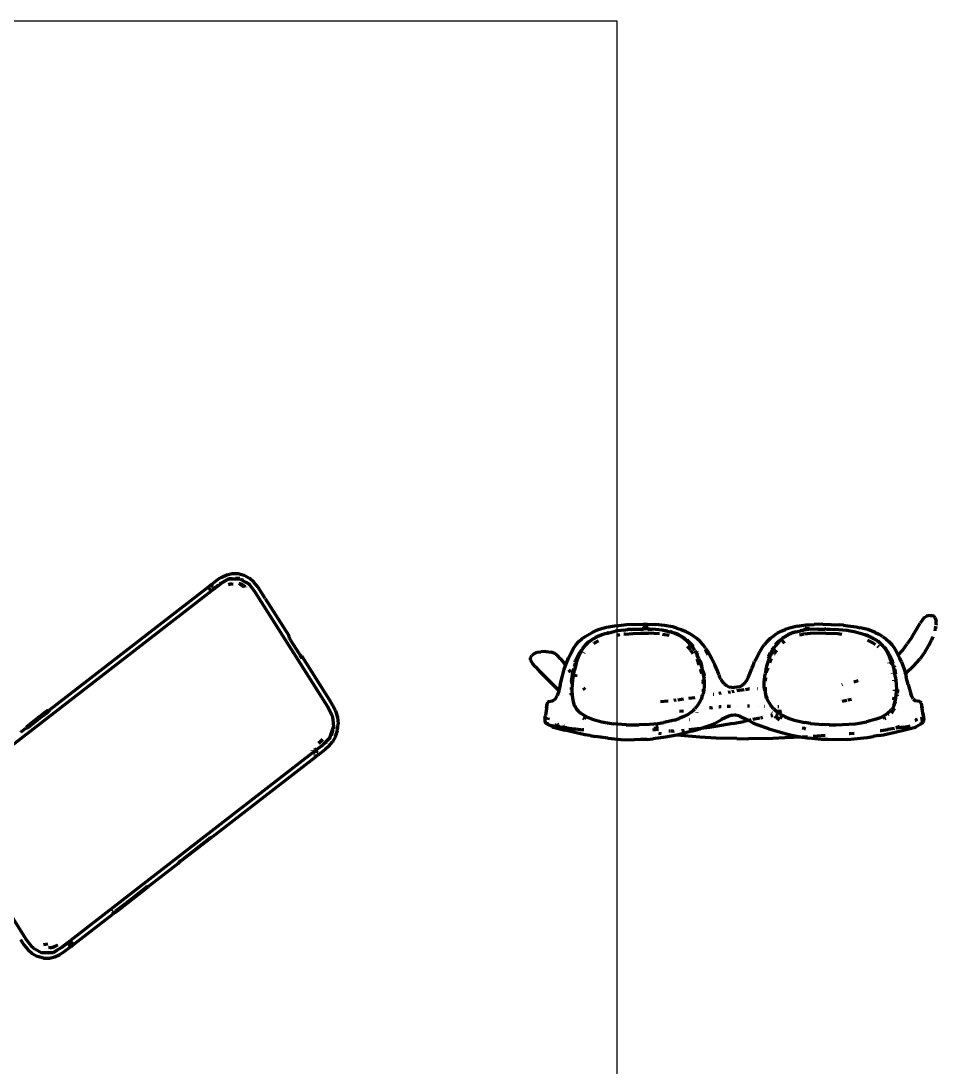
# Model space of a CAD drawing. Header units: millimetres. Extents: x 4307 to 31003, y 2809 to 20009.
# Drawn here: x 12017.6 to 12332.2, y 9406.3 to 9766 of the extents above; entities that cross this region are included whole.
import ezdxf

# ---------------------------------------------------------------- set-up
doc = ezdxf.new("R2010")
doc.units = ezdxf.units.MM
doc.layers.add('ProfileEdges', color=7, linetype='Continuous')

msp = doc.modelspace()

# ---------------------------------------------------------------- linework, layer by layer
for p, q in [((12083.84, 9570.76), (12083.45, 9571.37)), ((12227.59, 9556.39), (12228.75, 9556.51)), ((12023.21, 9526.06), (12026.91, 9528.93)), ((12027.1, 9528.56), (12026.87, 9528.25)), ((12019.48, 9523.18), (12020.45, 9523.93)), ((12019.69, 9522.83), (12019.64, 9522.83)), ((12019.77, 9522.89), (12019.69, 9522.83)), ((12019.97, 9522.97), (12020.1, 9523.02)), ((12118.56, 9513.7), (12118.18, 9514.31)), ((12119.04, 9512.95), (12119, 9513)), ((12119.5, 9514.43), (12119.78, 9513.97)), ((12061.16, 9468.17), (12061.33, 9468.3)), ((12055.73, 9463.96), (12060.37, 9467.55)), ((12052.03, 9461.09), (12049.52, 9459.15)), ((12049.4, 9459.34), (12049.36, 9459.28)), ((12049.41, 9459.37), (12049.58, 9459.58)), ((12025.43, 9448.6), (12025.86, 9448.66))]:
    msp.add_line(p, q)
msp.add_lwpolyline([(9699.18, 9766.01), (12222.44, 9766.01), (12222.44, 8521.35), (9699.18, 8521.35)], close=True)
at = {"layer": 'ProfileEdges', "lineweight": 211}
for p, q in [((12085.28, 9573.88), (12082.97, 9572.13)), ((12083.92, 9570.63), (12086.44, 9572.57)), ((12086.7, 9574.77), (12085.28, 9573.88)), ((12086.12, 9572.5), (12086.34, 9572.67)), ((12086.34, 9572.67), (12089.09, 9574.27)), ((12089.18, 9574.15), (12086.44, 9572.57)), ((12086.7, 9574.77), (12088.36, 9575.57)), ((12088.36, 9575.57), (12090.25, 9576.03)), ((12089.09, 9574.27), (12090.23, 9574.32)), ((12089.18, 9574.15), (12092.84, 9574.22)), ((12089.57, 9572.48), (12090.1, 9572.58)), ((12090.25, 9576.03), (12092.32, 9576)), ((12091.38, 9574.36), (12092.77, 9574.42)), ((12092.32, 9576), (12094.35, 9575.46)), ((12093.66, 9572.17), (12092.52, 9572.56)), ((12092.52, 9572.56), (12094.28, 9571.47)), ((12092.77, 9574.42), (12092.82, 9574.39)), ((12092.84, 9574.22), (12094.84, 9573.06)), ((12093.47, 9573.99), (12093.98, 9573.67)), ((12094.35, 9575.46), (12096.17, 9574.41)), ((12096, 9572.41), (12094.84, 9573.06)), ((12095.02, 9573.02), (12096, 9572.41)), ((12097.74, 9573.01), (12096.17, 9574.41)), ((12099.03, 9571.41), (12097.74, 9573.01)), ((12082.99, 9569.9), (11999.54, 9505.28)), ((12027.34, 9529.04), (12082.04, 9571.4)), ((12082.07, 9571.35), (12082.04, 9571.4)), ((12082.97, 9572.13), (12082.07, 9571.35)), ((12082.9, 9570.04), (12082.07, 9571.35)), ((12082.9, 9570.04), (12083.48, 9570.47)), ((12082.9, 9570.04), (12082.99, 9569.9)), ((12082.97, 9572.13), (12083.45, 9571.37)), ((12083.92, 9570.63), (12082.99, 9569.9)), ((12083.48, 9570.47), (12083.84, 9570.76)), ((12083.92, 9570.63), (12083.84, 9570.76)), ((12083.9, 9570.79), (12085.55, 9572.06)), ((12088.96, 9572.2), (12089.33, 9572.37)), ((12088.97, 9572.35), (12089.33, 9572.37)), ((12089.33, 9572.37), (12089.57, 9572.48)), ((12089.33, 9572.37), (12090.57, 9572.44)), ((12094.83, 9571.38), (12093.66, 9572.17)), ((12094.83, 9571.38), (12094.87, 9571.34)), ((12096, 9572.41), (12096.05, 9572.36)), ((12096.05, 9572.36), (12098.07, 9569.7)), ((12098.07, 9569.7), (12123.06, 9530.22)), ((12101.63, 9567.45), (12099.03, 9571.41)), ((12101.63, 9567.45), (12109.71, 9554.64)), ((12225.86, 9558.32), (12223.06, 9558.06)), ((12228.66, 9558.47), (12225.86, 9558.32)), ((12228.66, 9558.47), (12231.54, 9558.53)), ((12231.54, 9558.53), (12233.01, 9558.53)), ((12233.01, 9558.53), (12235.93, 9558.43)), ((12238.83, 9558.15), (12235.93, 9558.43)), ((12240.22, 9557.93), (12238.83, 9558.15)), ((12284.62, 9557.93), (12286, 9558.15)), ((12286, 9558.15), (12287.44, 9558.32)), ((12287.44, 9558.32), (12290.34, 9558.5)), ((12293.29, 9558.53), (12290.34, 9558.5)), ((12293.29, 9558.53), (12296.21, 9558.47)), ((12296.21, 9558.47), (12299.06, 9558.32)), ((12300.47, 9558.18), (12299.06, 9558.32)), ((12300.47, 9558.18), (12301.92, 9558.06)), ((12324.94, 9555.81), (12326.8, 9558.93)), ((12327.54, 9560.06), (12326.8, 9558.93)), ((12328.19, 9560.85), (12327.54, 9560.06)), ((12328.19, 9560.85), (12328.94, 9561.35)), ((12330.07, 9561.56), (12328.94, 9561.35)), ((12330.07, 9561.56), (12330.98, 9561.58)), ((12330.98, 9561.58), (12331.54, 9561.35)), ((12331.54, 9561.35), (12331.85, 9560.9)), ((12331.85, 9560.9), (12332.07, 9560.28)), ((12332.07, 9560.28), (12332.24, 9559.44)), ((12332.25, 9558.73), (12332.18, 9558.25)), ((12332.25, 9558.73), (12332.24, 9559.44)), ((12109.52, 9554.49), (12109.61, 9554.56)), ((12109.7, 9554.6), (12109.71, 9554.64)), ((12109.78, 9554.3), (12109.7, 9554.6)), ((12211.57, 9554.37), (12213.96, 9555.72)), ((12215.2, 9556.25), (12213.96, 9555.72)), ((12216.41, 9556.7), (12215.2, 9556.25)), ((12217.35, 9554.88), (12215.74, 9554.2)), ((12216.28, 9554.51), (12217.36, 9554.95)), ((12217.68, 9557.07), (12216.41, 9556.7)), ((12218.41, 9555.26), (12217.35, 9554.88)), ((12218.96, 9557.38), (12217.68, 9557.07)), ((12218.96, 9555.4), (12218.41, 9555.26)), ((12221.67, 9557.87), (12218.96, 9557.38)), ((12218.96, 9555.4), (12221.94, 9556.13)), ((12219.63, 9555.64), (12218.96, 9555.4)), ((12219.69, 9555.66), (12219.63, 9555.64)), ((12223.06, 9558.06), (12221.67, 9557.87)), ((12224.73, 9556.55), (12221.94, 9556.13)), ((12223.51, 9554.89), (12222.47, 9554.72)), ((12224.73, 9556.55), (12226.1, 9556.69)), ((12225.3, 9555.18), (12224.85, 9555.11)), ((12225.3, 9555.18), (12227.97, 9555.42)), ((12227.48, 9556.77), (12226.1, 9556.69)), ((12227.48, 9556.77), (12231.65, 9556.91)), ((12227.71, 9556.82), (12230.47, 9556.92)), ((12227.97, 9555.42), (12230.67, 9555.52)), ((12230.47, 9556.92), (12231.65, 9556.91)), ((12230.67, 9555.52), (12233.4, 9555.52)), ((12231.65, 9556.91), (12231.79, 9556.95)), ((12231.72, 9557.71), (12231.71, 9557.77)), ((12231.71, 9557.77), (12231.99, 9557.77)), ((12231.81, 9557.27), (12231.73, 9557.66)), ((12233.12, 9556.86), (12231.79, 9556.95)), ((12233.27, 9557.27), (12231.81, 9557.27)), ((12233.12, 9556.86), (12234.63, 9556.81)), ((12233.25, 9557.38), (12233.27, 9557.27)), ((12237.17, 9555.3), (12233.4, 9555.52)), ((12238.03, 9556.48), (12234.63, 9556.81)), ((12239.86, 9556.14), (12238.03, 9556.48)), ((12238.19, 9555.16), (12239.82, 9554.9)), ((12238.4, 9556.54), (12240.88, 9555.98)), ((12239.82, 9554.9), (12240.44, 9554.74)), ((12239.86, 9556.14), (12241.73, 9555.68)), ((12241.7, 9557.62), (12240.22, 9557.93)), ((12241.15, 9555.95), (12240.88, 9556.02)), ((12240.88, 9555.98), (12241.73, 9555.68)), ((12241.15, 9555.95), (12242.46, 9555.5)), ((12243.1, 9557.24), (12241.7, 9557.62)), ((12241.73, 9555.68), (12242.17, 9555.54)), ((12242.17, 9555.54), (12243.45, 9554.97)), ((12243.78, 9554.93), (12242.46, 9555.5)), ((12243.1, 9557.24), (12244.6, 9556.75)), ((12243.54, 9554.94), (12243.45, 9554.97)), ((12243.82, 9554.77), (12243.54, 9554.94)), ((12243.78, 9554.93), (12245.05, 9554.24)), ((12245.2, 9553.89), (12243.82, 9554.77)), ((12244.69, 9554.29), (12243.82, 9554.77)), ((12244.6, 9556.75), (12245.97, 9556.16)), ((12246.06, 9556.11), (12245.97, 9556.16)), ((12246.06, 9556.11), (12247.45, 9555.4)), ((12248.78, 9554.55), (12247.45, 9555.4)), ((12249.98, 9553.63), (12248.78, 9554.55)), ((12275.24, 9553.63), (12276.42, 9554.59)), ((12276.42, 9554.59), (12277.67, 9555.45)), ((12279, 9556.16), (12277.67, 9555.45)), ((12279, 9556.16), (12280.37, 9556.75)), ((12281.07, 9554.79), (12279.77, 9553.96)), ((12281.07, 9554.79), (12280.09, 9554.24)), ((12281.82, 9557.24), (12280.37, 9556.75)), ((12280.46, 9554.29), (12281.65, 9554.97)), ((12281.4, 9555.01), (12281.07, 9554.79)), ((12282.36, 9555.4), (12281.4, 9555.01)), ((12281.43, 9554.98), (12282.36, 9555.4)), ((12282.89, 9555.54), (12281.65, 9554.97)), ((12283.28, 9557.59), (12281.82, 9557.24)), ((12282.36, 9555.4), (12282.57, 9555.5)), ((12283.09, 9555.66), (12282.57, 9555.5)), ((12282.89, 9555.54), (12283.09, 9555.66)), ((12283.09, 9555.66), (12283.17, 9555.68)), ((12283.15, 9555.73), (12284.13, 9555.98)), ((12283.15, 9555.73), (12283.17, 9555.68)), ((12284.13, 9555.98), (12283.17, 9555.68)), ((12284.62, 9557.93), (12283.28, 9557.59)), ((12283.91, 9554.55), (12283.88, 9554.54)), ((12284.13, 9555.98), (12285.63, 9556.32)), ((12285.27, 9554.91), (12286.42, 9555.13)), ((12285.63, 9556.32), (12286.57, 9556.54)), ((12286.78, 9556.52), (12285.63, 9556.32)), ((12286.74, 9555.17), (12286.42, 9555.13)), ((12288.54, 9556.71), (12286.78, 9556.52)), ((12288.92, 9555.4), (12286.88, 9555.18)), ((12287.23, 9557.06), (12287.26, 9557.31)), ((12288.66, 9557.17), (12287.23, 9557.06)), ((12291.65, 9556.91), (12288.54, 9556.71)), ((12288.7, 9557.48), (12288.66, 9557.17)), ((12294.35, 9555.52), (12288.92, 9555.4)), ((12291.7, 9556.9), (12291.65, 9556.91)), ((12291.7, 9556.9), (12294, 9556.91)), ((12294.48, 9556.92), (12294, 9556.91)), ((12294.35, 9555.52), (12298.43, 9555.32)), ((12294.48, 9556.92), (12294.58, 9556.91)), ((12294.58, 9556.91), (12294.66, 9556.91)), ((12294.66, 9556.91), (12297.39, 9556.8)), ((12294.66, 9556.91), (12295.96, 9556.91)), ((12300.18, 9556.55), (12297.39, 9556.8)), ((12298.43, 9555.32), (12299.8, 9555.16)), ((12301.59, 9556.37), (12300.18, 9556.55)), ((12304.53, 9555.83), (12301.59, 9556.37)), ((12301.92, 9558.06), (12304.75, 9557.65)), ((12307.77, 9554.91), (12304.53, 9555.83)), ((12304.75, 9557.65), (12306.11, 9557.35)), ((12308.78, 9556.7), (12306.11, 9557.35)), ((12309.46, 9554.26), (12307.77, 9554.91)), ((12309.03, 9554.51), (12307.91, 9554.95)), ((12311.33, 9555.72), (12308.78, 9556.7)), ((12311.33, 9555.72), (12312.56, 9555.1)), ((12313.83, 9554.37), (12312.56, 9555.1)), ((12323.75, 9553.89), (12324.94, 9555.81)), ((12331.82, 9556.47), (12331.79, 9556.24)), ((12331.82, 9556.47), (12331.9, 9556.72)), ((12332.12, 9557.92), (12331.88, 9556.85)), ((12331.88, 9556.85), (12331.9, 9556.72)), ((12332.05, 9557.38), (12332.12, 9557.92)), ((12109.29, 9553.74), (12109.28, 9553.71)), ((12109.64, 9554.3), (12109.67, 9554.47)), ((12109.89, 9553.86), (12109.78, 9554.3)), ((12109.89, 9553.86), (12109.93, 9553.8)), ((12109.93, 9553.8), (12110.27, 9553.09)), ((12110.27, 9553.09), (12110.3, 9553.07)), ((12110.3, 9553.07), (12113.13, 9548.6)), ((12207.74, 9550.46), (12208.54, 9551.58)), ((12208.54, 9551.58), (12209.43, 9552.61)), ((12209.43, 9552.61), (12210.45, 9553.54)), ((12210.45, 9553.54), (12211.57, 9554.37)), ((12211.38, 9551.14), (12210.59, 9550.1)), ((12211.65, 9551.24), (12210.96, 9550.37)), ((12211.62, 9551.37), (12212.2, 9551.95)), ((12212.2, 9551.95), (12211.62, 9551.41)), ((12212.43, 9552.05), (12211.65, 9551.24)), ((12212.2, 9551.95), (12213.09, 9552.7)), ((12212.72, 9552.45), (12212.2, 9551.95)), ((12214.18, 9553.39), (12212.43, 9552.05)), ((12212.72, 9552.45), (12213.09, 9552.7)), ((12213.09, 9552.7), (12214.15, 9553.42)), ((12213.09, 9552.7), (12214.18, 9553.39)), ((12214.18, 9553.39), (12214.15, 9553.42)), ((12214.51, 9553.59), (12214.18, 9553.39)), ((12215.74, 9554.2), (12214.51, 9553.59)), ((12214.51, 9553.59), (12215.09, 9553.96)), ((12214.53, 9551.94), (12214.65, 9552.03)), ((12216.13, 9552.8), (12214.65, 9552.03)), ((12216.15, 9554.47), (12215.09, 9553.96)), ((12216.15, 9554.47), (12215.74, 9554.2)), ((12216.28, 9554.51), (12216.15, 9554.47)), ((12244.69, 9554.29), (12245.86, 9553.49)), ((12245.85, 9553.69), (12245.05, 9554.24)), ((12246.74, 9552.59), (12245.2, 9553.89)), ((12246.93, 9552.56), (12245.86, 9553.49)), ((12247.41, 9552.44), (12246.72, 9553.02)), ((12248.17, 9551.1), (12246.74, 9552.59)), ((12247.31, 9550.34), (12246.84, 9550.95)), ((12247.89, 9551.53), (12246.93, 9552.56)), ((12248.39, 9551.39), (12247.41, 9552.44)), ((12247.89, 9551.53), (12248.17, 9551.1)), ((12249.11, 9549.82), (12248.17, 9551.1)), ((12248.17, 9551.1), (12248.74, 9550.41)), ((12248.39, 9551.39), (12248.71, 9550.98)), ((12251.12, 9552.58), (12249.98, 9553.63)), ((12252.19, 9551.43), (12251.12, 9552.58)), ((12253.01, 9550.36), (12252.19, 9551.43)), ((12272.38, 9550.36), (12273.15, 9551.43)), ((12274.11, 9552.53), (12273.15, 9551.43)), ((12275.24, 9553.63), (12274.11, 9552.53)), ((12276.63, 9550.41), (12277.44, 9551.53)), ((12277.85, 9552.44), (12276.98, 9551.46)), ((12278.3, 9552.65), (12277.13, 9551.29)), ((12277.44, 9551.53), (12278.34, 9552.56)), ((12277.85, 9552.44), (12278.41, 9552.94)), ((12279.77, 9553.96), (12278.3, 9552.65)), ((12279.35, 9553.49), (12278.34, 9552.56)), ((12280.46, 9554.29), (12279.35, 9553.49)), ((12279.77, 9553.96), (12279.36, 9553.72)), ((12279.44, 9552.15), (12280.22, 9552.75)), ((12280.07, 9552.69), (12279.44, 9552.15)), ((12280.09, 9554.24), (12279.77, 9553.96)), ((12308.69, 9553.07), (12310.75, 9552.03)), ((12309.46, 9554.26), (12309.03, 9554.51)), ((12309.46, 9554.26), (12310.6, 9553.7)), ((12310.1, 9554.01), (12309.46, 9554.26)), ((12310.23, 9553.97), (12310.1, 9554.01)), ((12310.23, 9553.97), (12310.6, 9553.7)), ((12310.6, 9553.7), (12311.94, 9552.95)), ((12310.75, 9552.03), (12311.35, 9551.59)), ((12311.94, 9552.95), (12312.12, 9552.78)), ((12313.03, 9552.05), (12312.12, 9552.78)), ((12312.12, 9552.78), (12312.32, 9552.7)), ((12312.18, 9551), (12312.22, 9551.01)), ((12312.54, 9550.66), (12312.18, 9551)), ((12312.58, 9550.71), (12312.22, 9551.01)), ((12312.48, 9552.56), (12312.32, 9552.7)), ((12312.58, 9552.5), (12312.48, 9552.56)), ((12313.03, 9552.05), (12312.58, 9552.5)), ((12313.03, 9552.05), (12313.85, 9551.24)), ((12313.03, 9552.05), (12313.86, 9551.34)), ((12313.83, 9554.37), (12314.99, 9553.54)), ((12313.85, 9551.24), (12315.19, 9549.43)), ((12314.1, 9551.05), (12314.26, 9550.93)), ((12314.26, 9550.93), (12314.66, 9550.39)), ((12314.99, 9553.54), (12316.06, 9552.61)), ((12316.06, 9552.61), (12316.99, 9551.58)), ((12316.99, 9551.58), (12317.82, 9550.46)), ((12320.67, 9549.54), (12322.33, 9551.76)), ((12323.75, 9553.89), (12322.33, 9551.76)), ((12328.37, 9548.94), (12329.69, 9551.14)), ((12330.66, 9553.07), (12329.69, 9551.14)), ((12331.15, 9554.27), (12330.66, 9553.07)), ((12113.13, 9548.6), (12113.36, 9548.3)), ((12113.83, 9547.52), (12113.35, 9547.34)), ((12113.36, 9548.3), (12113.62, 9547.96)), ((12114, 9547.63), (12113.62, 9547.96)), ((12113.65, 9546.97), (12114.23, 9547.45)), ((12113.83, 9547.52), (12114.23, 9547.45)), ((12114.23, 9547.45), (12114, 9547.63)), ((12114.27, 9547.45), (12114.23, 9547.45)), ((12123.73, 9532.52), (12114.27, 9547.45)), ((12192.76, 9546.97), (12193.3, 9547.75)), ((12194.17, 9548.44), (12193.3, 9547.75)), ((12195.09, 9548.9), (12194.17, 9548.44)), ((12195.09, 9548.9), (12196.39, 9549.07)), ((12198.08, 9549.13), (12196.39, 9549.07)), ((12198.08, 9549.13), (12200.03, 9548.97)), ((12201.21, 9548.51), (12200.03, 9548.97)), ((12202.11, 9547.76), (12201.21, 9548.51)), ((12203.09, 9546.7), (12202.11, 9547.76)), ((12205.83, 9546.85), (12206.41, 9548.07)), ((12206.41, 9548.07), (12207.74, 9550.46)), ((12209.62, 9548.69), (12208.33, 9546.07)), ((12208.53, 9546), (12209.47, 9548.17)), ((12208.53, 9545.15), (12209.36, 9547.38)), ((12209.36, 9547.38), (12210.37, 9549.43)), ((12209.47, 9548.17), (12210.02, 9549.2)), ((12210.02, 9549.2), (12209.62, 9548.69)), ((12210.02, 9549.2), (12210.46, 9549.92)), ((12210.37, 9549.43), (12210.96, 9550.37)), ((12210.46, 9549.92), (12210.49, 9549.93)), ((12211.31, 9548.79), (12211.19, 9548.59)), ((12247.83, 9549.62), (12247.31, 9550.34)), ((12247.89, 9549.53), (12247.86, 9549.57)), ((12248.73, 9548.39), (12247.89, 9549.53)), ((12248.74, 9550.41), (12249.11, 9549.82)), ((12249.31, 9549.54), (12249.11, 9549.82)), ((12249.31, 9549.54), (12249.49, 9549.21)), ((12249.49, 9549.21), (12250.14, 9547.96)), ((12249.49, 9549.21), (12250.07, 9548.28)), ((12250.7, 9546.66), (12250.14, 9547.96)), ((12250.19, 9548.74), (12250.16, 9548.78)), ((12250.27, 9548.58), (12250.22, 9548.68)), ((12250.8, 9547.49), (12250.83, 9547.44)), ((12253.01, 9550.36), (12253.78, 9549.23)), ((12253.12, 9549.36), (12253.12, 9549.61)), ((12253.12, 9549.61), (12253.84, 9548.55)), ((12253.88, 9547.98), (12253.12, 9549.36)), ((12255.06, 9546.94), (12253.78, 9549.23)), ((12253.88, 9548.1), (12253.88, 9547.98)), ((12271.66, 9549.23), (12270.46, 9546.94)), ((12272.38, 9550.36), (12271.66, 9549.23)), ((12274.51, 9546.72), (12274.95, 9547.73)), ((12274.79, 9547.77), (12274.68, 9547.5)), ((12274.79, 9547.77), (12275.26, 9548.75)), ((12274.81, 9546.66), (12275.33, 9547.96)), ((12275.93, 9549.21), (12275.33, 9547.96)), ((12275.95, 9549.6), (12275.34, 9548.5)), ((12275.85, 9549.82), (12276.11, 9550.25)), ((12275.93, 9549.21), (12276.63, 9550.41)), ((12276.14, 9549.88), (12275.95, 9549.6)), ((12276.43, 9550.71), (12276.11, 9550.25)), ((12276.48, 9548.22), (12276.52, 9548.23)), ((12276.52, 9548.23), (12276.53, 9548.32)), ((12277.43, 9549.53), (12276.53, 9548.32)), ((12277.43, 9549.53), (12277.52, 9549.66)), ((12314.66, 9550.39), (12314.92, 9550.08)), ((12314.89, 9550.08), (12315.2, 9549.66)), ((12315.2, 9549.66), (12314.92, 9550.08)), ((12315.19, 9549.43), (12316.24, 9547.38)), ((12315.2, 9549.66), (12315.54, 9549.2)), ((12315.54, 9549.2), (12315.76, 9548.78)), ((12315.81, 9548.74), (12315.76, 9548.78)), ((12315.81, 9548.74), (12316.55, 9547.4)), ((12316.96, 9545.55), (12316.24, 9547.38)), ((12317.24, 9545.82), (12316.55, 9547.4)), ((12317.82, 9550.46), (12318.56, 9549.28)), ((12319.27, 9547.9), (12318.56, 9549.28)), ((12319.27, 9547.9), (12320.67, 9549.54)), ((12319.81, 9546.85), (12319.27, 9547.9)), ((12328.37, 9548.94), (12326.66, 9546.58)), ((12192.82, 9546.27), (12192.76, 9546.97)), ((12193.09, 9545.8), (12192.82, 9546.27)), ((12193.63, 9544.98), (12193.09, 9545.8)), ((12194.55, 9543.9), (12193.63, 9544.98)), ((12194.55, 9543.9), (12195.8, 9542.56)), ((12203.09, 9546.7), (12204.16, 9545.34)), ((12204.16, 9545.34), (12204.86, 9544.41)), ((12204.42, 9543.05), (12204.84, 9544.35)), ((12204.84, 9544.35), (12204.86, 9544.41)), ((12204.86, 9544.41), (12205.83, 9546.85)), ((12207.88, 9544.01), (12208.27, 9545.2)), ((12208.53, 9545.15), (12207.88, 9542.77)), ((12208.13, 9545.52), (12208.33, 9546.07)), ((12249.86, 9546.71), (12250.22, 9546.04)), ((12250.22, 9546.04), (12250.62, 9545.11)), ((12250.58, 9545.57), (12250.22, 9546.04)), ((12250.54, 9545.41), (12250.62, 9545.11)), ((12250.83, 9544.56), (12250.62, 9545.11)), ((12250.62, 9545.11), (12250.85, 9544.55)), ((12250.7, 9546.66), (12251.59, 9543.97)), ((12251.44, 9545.16), (12251.14, 9545.96)), ((12251.8, 9543.97), (12251.44, 9545.16)), ((12251.59, 9543.97), (12251.88, 9542.91)), ((12256.14, 9544.65), (12255.06, 9546.94)), ((12257.07, 9542.54), (12256.14, 9544.65)), ((12269, 9543.58), (12269.43, 9544.65)), ((12269.43, 9544.65), (12269.86, 9545.75)), ((12270.46, 9546.94), (12269.86, 9545.75)), ((12273.89, 9543.49), (12274.06, 9544.27)), ((12274.06, 9544.27), (12274.37, 9545.33)), ((12274.37, 9545.33), (12274.81, 9546.66)), ((12274.89, 9545.57), (12275.62, 9546.79)), ((12274.89, 9545.57), (12275.59, 9546.79)), ((12274.99, 9545.41), (12274.97, 9545.35)), ((12275.04, 9545.36), (12275.42, 9546.32)), ((12275.66, 9546.8), (12275.42, 9546.32)), ((12316.06, 9545.16), (12315.99, 9545.33)), ((12316.4, 9545.05), (12316.67, 9545.27)), ((12316.54, 9547.28), (12316.63, 9547.1)), ((12316.63, 9547.1), (12317.17, 9545.75)), ((12316.67, 9545.27), (12316.96, 9545.55)), ((12316.96, 9545.55), (12317.17, 9545.75)), ((12317.12, 9545.15), (12316.96, 9545.55)), ((12317.12, 9545.15), (12317.79, 9542.77)), ((12317.17, 9545.75), (12317.24, 9545.82)), ((12317.17, 9545.75), (12317.38, 9545.21)), ((12317.24, 9545.82), (12317.37, 9545.95)), ((12317.31, 9545.67), (12317.24, 9545.82)), ((12317.87, 9544.23), (12318.01, 9543.81)), ((12320.35, 9545.61), (12319.81, 9546.85)), ((12320.35, 9545.61), (12321.27, 9543.05)), ((12324.53, 9544.15), (12321.99, 9541.78)), ((12324.53, 9544.15), (12326.66, 9546.58)), ((12195.8, 9542.56), (12201.34, 9536.98)), ((12203.04, 9537.73), (12203.7, 9540.38)), ((12203.7, 9540.38), (12204.42, 9543.05)), ((12206.62, 9542.06), (12206.02, 9542.86)), ((12206.87, 9538.73), (12207.21, 9541.19)), ((12207.13, 9542.21), (12207.11, 9542.11)), ((12207.22, 9541.25), (12207.18, 9541.31)), ((12207.19, 9537.94), (12207.44, 9540.3)), ((12207.21, 9541.19), (12207.22, 9541.25)), ((12207.28, 9541.17), (12207.21, 9541.19)), ((12207.22, 9541.25), (12207.69, 9543.31)), ((12207.44, 9540.3), (12207.88, 9542.77)), ((12207.88, 9540.37), (12207.64, 9540.69)), ((12208.28, 9540.53), (12208.26, 9540.43)), ((12208.28, 9540.53), (12208.47, 9541.37)), ((12251.28, 9543.21), (12251.41, 9542.82)), ((12251.73, 9541.57), (12251.41, 9542.82)), ((12251.88, 9542.91), (12252.38, 9540.14)), ((12252.31, 9541.93), (12252.15, 9542.59)), ((12252.31, 9541.93), (12252.54, 9540.9)), ((12252.38, 9540.14), (12252.49, 9538.72)), ((12252.58, 9540.66), (12252.54, 9540.9)), ((12252.65, 9540.18), (12252.63, 9540.33)), ((12257.54, 9541.26), (12257.07, 9542.54)), ((12257.54, 9541.26), (12257.61, 9541.1)), ((12257.61, 9541.1), (12257.83, 9540.5)), ((12258.26, 9539.61), (12257.83, 9540.5)), ((12267.77, 9540.52), (12267.24, 9539.29)), ((12267.77, 9540.52), (12268.91, 9543.34)), ((12268.91, 9543.34), (12269, 9543.58)), ((12273.17, 9538.72), (12273.46, 9541.53)), ((12273.65, 9540.17), (12273.45, 9538.92)), ((12273.66, 9542.61), (12273.46, 9541.53)), ((12273.66, 9542.61), (12273.89, 9543.49)), ((12273.96, 9541.94), (12274.17, 9542.82)), ((12274.37, 9543.44), (12274.17, 9542.82)), ((12317.13, 9541.69), (12317.15, 9541.63)), ((12318.25, 9540.3), (12317.79, 9542.77)), ((12318, 9543.11), (12318.16, 9542.52)), ((12318.43, 9541.37), (12318.16, 9542.52)), ((12318.25, 9540.3), (12318.51, 9537.94)), ((12321.27, 9543.05), (12321.68, 9541.55)), ((12321.68, 9541.55), (12321.27, 9541.24)), ((12321.99, 9541.78), (12321.68, 9541.55)), ((12321.68, 9541.55), (12322, 9540.38)), ((12322.63, 9537.8), (12322, 9540.38)), ((12202.55, 9535.81), (12201.34, 9536.98)), ((12203.04, 9537.73), (12202.55, 9535.81)), ((12206.8, 9536.77), (12206.79, 9536.36)), ((12206.87, 9538.73), (12206.85, 9538.13)), ((12207.13, 9535.9), (12207.19, 9537.94)), ((12210.87, 9536.71), (12211.44, 9536.05)), ((12252.09, 9539.55), (12252.21, 9538.85)), ((12252.27, 9538.1), (12252.21, 9538.85)), ((12252.49, 9537.28), (12252.35, 9535.83)), ((12252.49, 9538.72), (12252.49, 9537.28)), ((12258.26, 9539.61), (12258.42, 9539.29)), ((12258.58, 9539.09), (12258.42, 9539.29)), ((12259.05, 9538.37), (12258.58, 9539.09)), ((12259.47, 9538.01), (12258.58, 9539.09)), ((12259.47, 9538.01), (12260.19, 9537.45)), ((12260.19, 9537.45), (12261.02, 9537.05)), ((12261.02, 9537.05), (12261.91, 9536.88)), ((12261.91, 9536.88), (12262.84, 9536.83)), ((12263.77, 9536.88), (12262.84, 9536.83)), ((12264.7, 9537.05), (12263.77, 9536.88)), ((12264.7, 9537.05), (12265.54, 9537.45)), ((12266.21, 9538.01), (12265.54, 9537.45)), ((12267.24, 9539.29), (12266.21, 9538.01)), ((12273.19, 9537.28), (12273.17, 9538.72)), ((12273.27, 9536.5), (12273.19, 9537.28)), ((12273.36, 9536.68), (12273.36, 9536.5)), ((12299.81, 9537.77), (12300.07, 9537.81)), ((12305.45, 9539.08), (12304.01, 9538.64)), ((12317.57, 9539.28), (12317.59, 9539.12)), ((12318.32, 9539.14), (12317.79, 9538.82)), ((12318.51, 9537.94), (12318.59, 9535.9)), ((12322.63, 9537.8), (12323.55, 9534.62)), ((12201.41, 9532.86), (12201.98, 9533.96)), ((12202.49, 9535.57), (12201.98, 9533.96)), ((12202.55, 9535.81), (12202.49, 9535.57)), ((12202.68, 9535.68), (12202.59, 9535.77)), ((12206.79, 9536.36), (12206.78, 9536.1)), ((12206.82, 9534.42), (12206.8, 9534.84)), ((12206.82, 9534.42), (12206.84, 9534.17)), ((12207.22, 9534.08), (12207.13, 9535.9)), ((12207.45, 9532.39), (12207.22, 9534.08)), ((12249.28, 9533.29), (12247.18, 9532.97)), ((12251.06, 9531.84), (12251.62, 9533)), ((12251.87, 9533.7), (12251.37, 9533.62)), ((12251.63, 9533.03), (12251.62, 9533)), ((12251.7, 9533.17), (12251.63, 9533.03)), ((12251.7, 9533.17), (12251.87, 9533.7)), ((12251.85, 9533.06), (12251.86, 9533.09)), ((12251.87, 9533.7), (12252.07, 9534.39)), ((12252.15, 9534.57), (12252.07, 9534.39)), ((12252.18, 9534.65), (12252.15, 9534.57)), ((12252.24, 9535.29), (12252.18, 9534.65)), ((12252.24, 9535.29), (12252.32, 9536.07)), ((12252.35, 9535.83), (12252.24, 9535.29)), ((12252.32, 9536.07), (12252.32, 9536.21)), ((12255.88, 9534.4), (12255.65, 9534.36)), ((12258.37, 9534.84), (12257.61, 9534.7)), ((12260.82, 9535.25), (12261.52, 9535.36)), ((12262.06, 9535.45), (12262.85, 9535.59)), ((12263.8, 9535.74), (12266.27, 9536.08)), ((12266.71, 9536.14), (12267.86, 9536.3)), ((12268.05, 9536.31), (12267.86, 9536.3)), ((12270.86, 9536.47), (12270.98, 9536.47)), ((12273.21, 9536.5), (12273.27, 9536.5)), ((12273.34, 9535.83), (12273.27, 9536.5)), ((12273.27, 9536.5), (12273.36, 9536.5)), ((12273.34, 9535.83), (12273.44, 9535.36)), ((12273.36, 9536.5), (12274.06, 9536.51)), ((12273.36, 9536.5), (12273.36, 9536.07)), ((12273.36, 9536.07), (12273.44, 9535.36)), ((12273.44, 9535.36), (12273.45, 9535.22)), ((12273.45, 9535.22), (12273.63, 9534.39)), ((12273.57, 9534.34), (12273.79, 9533.25)), ((12273.63, 9534.39), (12274.01, 9533.18)), ((12273.85, 9533.08), (12273.79, 9533.25)), ((12274.06, 9533.07), (12274.01, 9533.18)), ((12274.06, 9533.07), (12274.09, 9533)), ((12274.09, 9533), (12274.65, 9531.84)), ((12317.76, 9532.52), (12317.86, 9533.54)), ((12317.88, 9535.96), (12317.88, 9535.66)), ((12318.27, 9532.39), (12318.5, 9534.08)), ((12318.5, 9534.08), (12318.59, 9535.9)), ((12318.89, 9534.29), (12318.87, 9533.95)), ((12318.95, 9535.59), (12318.92, 9534.85)), ((12318.93, 9536.09), (12318.95, 9535.59)), ((12323.99, 9533.42), (12323.55, 9534.62)), ((12324.32, 9532.86), (12323.99, 9533.42)), ((12124.63, 9527.21), (12123.06, 9530.22)), ((12124.86, 9530.61), (12123.73, 9532.52)), ((12125.78, 9528.72), (12124.86, 9530.61)), ((12198.27, 9529.61), (12198.16, 9528.81)), ((12198.26, 9529.67), (12198.37, 9530.3)), ((12198.26, 9529.67), (12198.27, 9529.61)), ((12198.36, 9529.84), (12198.46, 9530.54)), ((12198.36, 9530.35), (12198.4, 9530.5)), ((12198.36, 9530.35), (12198.37, 9530.3)), ((12198.37, 9530.3), (12198.36, 9529.84)), ((12198.42, 9530.68), (12198.4, 9530.5)), ((12198.44, 9530.78), (12198.42, 9530.68)), ((12198.43, 9530.83), (12198.47, 9530.99)), ((12198.43, 9530.83), (12198.44, 9530.78)), ((12198.46, 9530.54), (12198.53, 9531.03)), ((12198.68, 9531.73), (12198.47, 9530.99)), ((12198.53, 9531.03), (12198.47, 9530.99)), ((12199.13, 9531.94), (12198.68, 9531.73)), ((12199.13, 9531.94), (12200.32, 9532.21)), ((12200.86, 9532.42), (12200.32, 9532.21)), ((12201.41, 9532.86), (12200.86, 9532.42)), ((12207.98, 9530.63), (12207.45, 9532.39)), ((12207.98, 9530.63), (12207.55, 9531.88)), ((12207.99, 9530.55), (12207.98, 9530.63)), ((12208.03, 9530.48), (12207.99, 9530.55)), ((12208.03, 9530.48), (12208.7, 9529.29)), ((12208.11, 9530.19), (12208.03, 9530.48)), ((12208.76, 9529.39), (12208.73, 9529.47)), ((12208.99, 9528.98), (12208.76, 9529.39)), ((12240.16, 9532.13), (12237.5, 9531.85)), ((12242.86, 9532.41), (12242.13, 9532.33)), ((12245.46, 9532.75), (12243.5, 9532.49)), ((12248.9, 9529.05), (12249.28, 9529.44)), ((12250.25, 9530.59), (12249.28, 9529.44)), ((12251.06, 9531.84), (12250.25, 9530.59)), ((12254.89, 9529.84), (12254.37, 9529.77)), ((12254.89, 9529.84), (12255.4, 9529.9)), ((12257.61, 9530.16), (12257.76, 9530.18)), ((12258.35, 9530.2), (12257.76, 9530.18)), ((12261.6, 9530.31), (12260.45, 9530.27)), ((12264.14, 9530.34), (12264.07, 9530.34)), ((12268.14, 9530.34), (12267.47, 9530.35)), ((12271.23, 9530.3), (12271.14, 9530.3)), ((12273.37, 9530.26), (12273.24, 9530.26)), ((12274.65, 9531.84), (12275.47, 9530.59)), ((12276.44, 9529.44), (12275.47, 9530.59)), ((12276.44, 9529.44), (12277.32, 9528.65)), ((12278.14, 9530.17), (12277.86, 9530.18)), ((12299.92, 9532.1), (12301.51, 9532.47)), ((12301.87, 9532.55), (12303.14, 9532.84)), ((12317.62, 9530.19), (12317.03, 9529.29)), ((12317.88, 9529.52), (12317.61, 9529.01)), ((12317.66, 9530.33), (12317.62, 9530.19)), ((12317.66, 9530.33), (12317.7, 9530.48)), ((12317.74, 9530.55), (12317.7, 9530.48)), ((12317.75, 9530.62), (12317.74, 9530.55)), ((12317.75, 9530.62), (12318.27, 9532.39)), ((12318.17, 9531.88), (12317.75, 9530.62)), ((12317.92, 9529.62), (12317.88, 9529.52)), ((12324.32, 9532.86), (12325.11, 9532.26)), ((12326.6, 9531.94), (12325.11, 9532.26)), ((12326.9, 9531.73), (12326.6, 9531.94)), ((12327.21, 9531.41), (12326.9, 9531.73)), ((12327.2, 9531.03), (12327.27, 9530.54)), ((12327.26, 9530.99), (12327.2, 9531.03)), ((12327.26, 9530.99), (12327.21, 9531.41)), ((12327.3, 9530.83), (12327.26, 9530.99)), ((12327.27, 9530.54), (12327.37, 9529.84)), ((12327.29, 9530.78), (12327.3, 9530.83)), ((12327.3, 9530.7), (12327.29, 9530.78)), ((12327.33, 9530.5), (12327.3, 9530.7)), ((12327.37, 9530.41), (12327.33, 9530.5)), ((12327.37, 9530.35), (12327.36, 9530.3)), ((12327.36, 9530.3), (12327.47, 9529.72)), ((12327.37, 9529.84), (12327.36, 9530.3)), ((12327.37, 9530.41), (12327.37, 9530.35)), ((12327.46, 9529.61), (12327.47, 9529.67)), ((12327.57, 9528.81), (12327.46, 9529.61)), ((12327.47, 9529.72), (12327.47, 9529.67)), ((12020.21, 9523.89), (12026.15, 9528.5)), ((12023.21, 9526.06), (12020.45, 9523.93)), ((12023.21, 9526.06), (12023.44, 9525.69)), ((12024.15, 9526.24), (12023.44, 9525.69)), ((12026.46, 9528.03), (12024.15, 9526.24)), ((12026.7, 9528.89), (12026.15, 9528.5)), ((12026.55, 9528.09), (12026.46, 9528.03)), ((12026.55, 9528.09), (12027.08, 9528.68)), ((12026.7, 9528.89), (12026.91, 9528.93)), ((12027.08, 9528.68), (12026.91, 9528.93)), ((12027.08, 9528.68), (12027.2, 9528.81)), ((12027.15, 9528.65), (12027.08, 9528.68)), ((12027.1, 9528.56), (12027.12, 9528.61)), ((12027.2, 9528.5), (12027.1, 9528.56)), ((12027.12, 9528.61), (12027.15, 9528.65)), ((12027.12, 9528.61), (12027.2, 9528.5)), ((12027.2, 9528.81), (12027.15, 9528.65)), ((12027.2, 9528.81), (12027.34, 9529.04)), ((12027.2, 9528.5), (12027.25, 9528.5)), ((12027.2, 9528.5), (12027.21, 9528.47)), ((12124.63, 9527.21), (12124.65, 9527.15)), ((12124.63, 9527.21), (12124.63, 9527.18)), ((12124.63, 9527.18), (12124.65, 9527.15)), ((12124.65, 9527.15), (12124.84, 9525.83)), ((12124.84, 9525.83), (12125.11, 9523.24)), ((12125.78, 9528.72), (12126.42, 9526.61)), ((12126.42, 9526.61), (12126.7, 9524.36)), ((12197.76, 9526.13), (12197.68, 9525.36)), ((12197.76, 9526.13), (12197.83, 9526.55)), ((12197.82, 9526.63), (12197.89, 9526.95)), ((12197.82, 9526.58), (12197.82, 9526.63)), ((12197.83, 9526.55), (12197.82, 9526.58)), ((12197.93, 9527.19), (12197.89, 9526.95)), ((12198.04, 9527.97), (12197.91, 9527.24)), ((12197.91, 9527.24), (12197.93, 9527.19)), ((12198.16, 9528.81), (12198.03, 9528.03)), ((12198.03, 9528.03), (12198.04, 9527.97)), ((12198.83, 9526.44), (12198.7, 9525.71)), ((12208.99, 9528.98), (12208.7, 9529.29)), ((12209.09, 9528.79), (12208.99, 9528.98)), ((12209.29, 9528.64), (12208.99, 9528.98)), ((12209.09, 9528.79), (12209.29, 9528.64)), ((12209.29, 9528.64), (12210.17, 9527.9)), ((12211.44, 9527.03), (12210.17, 9527.9)), ((12211.21, 9525.98), (12210.78, 9526.28)), ((12211.11, 9526.71), (12211.92, 9526.15)), ((12212.7, 9526.39), (12211.44, 9527.03)), ((12214.05, 9525.9), (12212.7, 9526.39)), ((12214.05, 9525.9), (12217.35, 9525)), ((12242.27, 9525.61), (12243.97, 9526.1)), ((12245.47, 9526.79), (12243.97, 9526.1)), ((12245.44, 9528.67), (12244.07, 9528.52)), ((12245.47, 9526.79), (12246.88, 9527.54)), ((12246.88, 9527.54), (12248.15, 9528.42)), ((12247.46, 9525.79), (12247.53, 9525.84)), ((12248.15, 9528.42), (12248.84, 9529.05)), ((12248.84, 9529.05), (12248.62, 9529.02)), ((12248.9, 9529.05), (12248.84, 9529.05)), ((12249.99, 9528.26), (12249.97, 9528.24)), ((12256.06, 9524.42), (12258.53, 9525.83)), ((12260.97, 9526.99), (12258.53, 9525.83)), ((12261.98, 9527.28), (12260.97, 9526.99)), ((12261.98, 9527.28), (12262.86, 9527.43)), ((12264.76, 9526.99), (12262.86, 9527.43)), ((12264.76, 9526.99), (12267.19, 9525.83)), ((12267.84, 9525.47), (12267.19, 9525.83)), ((12271.69, 9526.25), (12269.21, 9525.75)), ((12272.62, 9526.44), (12271.86, 9526.29)), ((12275.43, 9527.01), (12276.16, 9527.16)), ((12276.03, 9527.5), (12275.51, 9527.32)), ((12275.71, 9528.12), (12275.87, 9527.92)), ((12277.25, 9526.46), (12276.93, 9526.78)), ((12277.02, 9527.01), (12277.2, 9526.83)), ((12277.14, 9527.36), (12277.57, 9527.45)), ((12277.2, 9526.83), (12278.18, 9526.14)), ((12277.22, 9528.65), (12277.32, 9528.65)), ((12277.25, 9526.46), (12278.25, 9525.72)), ((12277.27, 9527.73), (12277.57, 9527.45)), ((12277.32, 9528.65), (12277.57, 9528.42)), ((12277.32, 9528.65), (12279.11, 9528.63)), ((12277.49, 9528.04), (12277.36, 9527.99)), ((12278.65, 9527.67), (12277.57, 9528.42)), ((12277.57, 9527.45), (12277.77, 9527.49)), ((12277.57, 9527.45), (12277.66, 9527.37)), ((12277.84, 9527.25), (12277.66, 9527.37)), ((12278.34, 9526.03), (12278.48, 9525.93)), ((12278.56, 9527.65), (12278.65, 9527.67)), ((12278.9, 9526.52), (12278.56, 9526.75)), ((12278.65, 9527.67), (12279.17, 9527.78)), ((12278.85, 9527.54), (12278.65, 9527.67)), ((12278.85, 9527.54), (12280.25, 9526.79)), ((12279.11, 9528.63), (12278.87, 9528.54)), ((12279.3, 9526.31), (12278.9, 9526.52)), ((12280.25, 9526.79), (12281.76, 9526.1)), ((12281.76, 9526.1), (12283.46, 9525.61)), ((12311.68, 9525.9), (12308.38, 9525)), ((12313.03, 9526.39), (12311.68, 9525.9)), ((12313.03, 9526.39), (12314.28, 9527.03)), ((12314.62, 9526.71), (12313.81, 9526.15)), ((12315.56, 9527.9), (12314.28, 9527.03)), ((12314.52, 9525.98), (12314.95, 9526.28)), ((12315.75, 9527.62), (12315.54, 9527.44)), ((12316.44, 9528.64), (12315.56, 9527.9)), ((12316.44, 9528.64), (12316.74, 9528.97)), ((12316.64, 9528.8), (12316.44, 9528.64)), ((12316.64, 9528.8), (12316.74, 9528.97)), ((12316.74, 9528.97), (12316.91, 9529.29)), ((12316.74, 9528.97), (12317.03, 9529.29)), ((12316.92, 9528.05), (12317.17, 9528.28)), ((12317.17, 9528.28), (12317.61, 9529.01)), ((12325.31, 9525.77), (12325.31, 9525.7)), ((12325.53, 9525.7), (12325.57, 9525.76)), ((12325.57, 9525.76), (12325.74, 9525.98)), ((12325.57, 9525.76), (12325.73, 9525.79)), ((12327.25, 9526.66), (12327.46, 9525.07)), ((12327.7, 9528.08), (12327.57, 9528.81)), ((12327.7, 9528.08), (12327.69, 9527.97)), ((12327.69, 9527.97), (12327.82, 9527.29)), ((12327.81, 9527.24), (12327.7, 9528.03)), ((12327.82, 9527.29), (12327.8, 9527.19)), ((12327.8, 9527.19), (12327.91, 9526.63)), ((12327.91, 9526.58), (12327.9, 9526.53)), ((12327.9, 9526.53), (12328.03, 9525.63)), ((12327.91, 9526.63), (12327.91, 9526.58)), ((12017.72, 9521.58), (12019.34, 9522.79)), ((12019.63, 9522.93), (12019.34, 9522.79)), ((12019.64, 9522.83), (12019.34, 9522.79)), ((12019.48, 9523.18), (12019.58, 9523.38)), ((12019.63, 9522.93), (12019.48, 9523.18)), ((12019.58, 9523.38), (12020.21, 9523.89)), ((12020.4, 9523.33), (12019.63, 9522.93)), ((12019.63, 9522.93), (12020, 9523.07)), ((12019.69, 9522.83), (12019.63, 9522.93)), ((12019.64, 9522.83), (12019.65, 9522.81)), ((12019.7, 9522.74), (12019.73, 9522.69)), ((12019.75, 9522.74), (12019.73, 9522.77)), ((12020.4, 9523.33), (12020, 9523.07)), ((12020.64, 9523.53), (12020.4, 9523.33)), ((12022.73, 9525.14), (12020.64, 9523.53)), ((12023.44, 9525.69), (12022.73, 9525.14)), ((12123.8, 9519.46), (12125.11, 9523.24)), ((12125.25, 9523.11), (12125.08, 9522.63)), ((12126.46, 9522.06), (12126.7, 9524.36)), ((12197.68, 9525.36), (12197.77, 9524.94)), ((12198.32, 9524.42), (12197.77, 9524.94)), ((12198.79, 9524.13), (12198.32, 9524.42)), ((12198.62, 9524.72), (12198.63, 9524.86)), ((12198.79, 9524.13), (12198.72, 9524.31)), ((12198.84, 9524.02), (12198.79, 9524.13)), ((12199.36, 9523.79), (12198.79, 9524.13)), ((12199.36, 9523.79), (12198.84, 9524.02)), ((12199.45, 9523.75), (12199.36, 9523.79)), ((12200.97, 9523.52), (12199.45, 9523.75)), ((12200.28, 9523.23), (12199.45, 9523.75)), ((12200.28, 9523.23), (12200.56, 9523.11)), ((12200.56, 9523.11), (12204.64, 9522.12)), ((12201.2, 9523.7), (12200.97, 9523.52)), ((12202.48, 9523.31), (12200.97, 9523.52)), ((12201.47, 9523.91), (12201.9, 9524.24)), ((12202.26, 9524), (12202.11, 9524.2)), ((12202.57, 9524.1), (12202.43, 9524)), ((12202.48, 9523.31), (12202.85, 9523.26)), ((12202.85, 9523.26), (12202.9, 9523.25)), ((12203.25, 9522.57), (12202.87, 9522.81)), ((12202.87, 9522.81), (12203.45, 9522.68)), ((12202.9, 9523.25), (12203.21, 9523.02)), ((12202.9, 9523.25), (12203.24, 9523.2)), ((12203.21, 9523.02), (12203.57, 9522.78)), ((12203.24, 9523.2), (12204.17, 9523.29)), ((12205.25, 9522.93), (12203.24, 9523.2)), ((12204.13, 9522.96), (12203.24, 9523.2)), ((12203.5, 9522.45), (12203.41, 9522.47)), ((12203.45, 9522.68), (12204.05, 9522.55)), ((12203.57, 9522.78), (12204.77, 9522.49)), ((12204.05, 9522.55), (12204.56, 9522.44)), ((12204.45, 9522.72), (12204.13, 9522.96)), ((12204.17, 9523.29), (12204.35, 9523.44)), ((12204.77, 9522.49), (12204.45, 9522.72)), ((12204.54, 9523.61), (12204.61, 9523.67)), ((12205.25, 9522.93), (12207.75, 9522.61)), ((12207.75, 9522.61), (12208.4, 9522.53)), ((12208.45, 9522.53), (12210.66, 9522.26)), ((12211.13, 9522.22), (12210.66, 9522.26)), ((12217.35, 9525), (12219.28, 9524.65)), ((12219.28, 9524.65), (12221.34, 9524.36)), ((12225.73, 9524.01), (12221.34, 9524.36)), ((12225.73, 9524.01), (12230.2, 9523.97)), ((12232.4, 9524.06), (12230.2, 9523.97)), ((12232.4, 9524.06), (12236.62, 9524.46)), ((12236.64, 9522.39), (12234.72, 9522.15)), ((12236.74, 9522.84), (12235.19, 9522.7)), ((12235.87, 9523.51), (12236.68, 9523.62)), ((12236.62, 9524.46), (12238.6, 9524.77)), ((12236.78, 9522.41), (12236.64, 9522.39)), ((12242.27, 9525.61), (12238.6, 9524.77)), ((12250.13, 9522.53), (12247.2, 9522.24)), ((12248.21, 9521.79), (12251.01, 9522.6)), ((12251.01, 9522.6), (12250.13, 9522.53)), ((12251.01, 9522.6), (12251.21, 9522.67)), ((12251.21, 9522.67), (12255.05, 9523.95)), ((12254.32, 9523.07), (12251.21, 9522.67)), ((12258.44, 9523.71), (12254.32, 9523.07)), ((12255.05, 9523.95), (12256.06, 9524.42)), ((12262.4, 9524.41), (12258.44, 9523.71)), ((12262.4, 9524.41), (12266.13, 9525.12)), ((12267.84, 9525.47), (12266.13, 9525.12)), ((12267.91, 9525.48), (12267.84, 9525.47)), ((12268.68, 9525.64), (12267.91, 9525.48)), ((12269.61, 9524.47), (12267.91, 9525.48)), ((12270.68, 9523.95), (12269.61, 9524.47)), ((12274.72, 9522.6), (12270.68, 9523.95)), ((12274.72, 9522.6), (12280.8, 9520.88)), ((12283.46, 9525.61), (12287.13, 9524.77)), ((12286.96, 9522.66), (12286.17, 9522.82)), ((12286.96, 9522.66), (12287.35, 9522.61)), ((12289.11, 9524.46), (12287.13, 9524.77)), ((12289.11, 9524.46), (12293.33, 9524.06)), ((12295.53, 9523.97), (12293.33, 9524.06)), ((12295.53, 9523.97), (12297.76, 9523.95)), ((12297.76, 9523.95), (12302.22, 9524.15)), ((12302.22, 9524.15), (12304.42, 9524.29)), ((12304.42, 9524.29), (12306.45, 9524.65)), ((12306.45, 9524.65), (12308.38, 9525)), ((12313.21, 9522.01), (12315.7, 9522.35)), ((12317.95, 9522.71), (12315.7, 9522.35)), ((12319.66, 9523.34), (12318.38, 9522.95)), ((12318.38, 9522.95), (12319.03, 9523.01)), ((12321.04, 9523.21), (12318.57, 9522.81)), ((12319.78, 9523.08), (12321.04, 9523.21)), ((12321.04, 9523.21), (12322.31, 9523.42)), ((12321.09, 9522.12), (12325.17, 9523.11)), ((12321.19, 9522.44), (12321.68, 9522.55)), ((12321.72, 9522.33), (12321.54, 9522.35)), ((12321.68, 9522.55), (12321.87, 9522.59)), ((12322.32, 9522.47), (12321.72, 9522.33)), ((12322.31, 9523.42), (12323.29, 9523.59)), ((12322.48, 9522.57), (12322.32, 9522.47)), ((12325.09, 9525.65), (12325.31, 9525.7)), ((12325.17, 9523.11), (12325.45, 9523.23)), ((12325.22, 9525.59), (12325.31, 9525.62)), ((12325.31, 9525.62), (12325.53, 9525.7)), ((12325.31, 9525.7), (12325.53, 9525.7)), ((12325.31, 9525.7), (12325.31, 9525.62)), ((12325.31, 9525.62), (12325.32, 9525.54)), ((12327.41, 9524.42), (12325.45, 9523.23)), ((12326.7, 9524.17), (12326.67, 9524.17)), ((12327.29, 9524.46), (12326.7, 9524.17)), ((12327.35, 9524.64), (12327.29, 9524.46)), ((12327.42, 9524.88), (12327.36, 9524.68)), ((12327.41, 9524.42), (12327.96, 9524.94)), ((12328, 9525.19), (12327.96, 9524.94)), ((12328, 9525.19), (12328.03, 9525.63)), ((12017.63, 9521.37), (12017.58, 9521.36)), ((12017.72, 9521.58), (12017.63, 9521.37)), ((12119.98, 9517.62), (12121.26, 9518.94)), ((12121.26, 9518.94), (12120.45, 9518.17)), ((12121.26, 9518.94), (12121.37, 9519)), ((12123.8, 9519.46), (12121.52, 9517.15)), ((12123.87, 9519.34), (12123.71, 9519.18)), ((12123.92, 9519.47), (12123.87, 9519.34)), ((12124.88, 9522.09), (12124.22, 9520.29)), ((12125.78, 9519.91), (12124.74, 9518.1)), ((12125.78, 9519.91), (12126.46, 9522.06)), ((12207.56, 9521.43), (12204.64, 9522.12)), ((12211.52, 9520.57), (12207.56, 9521.43)), ((12213.31, 9520.25), (12211.52, 9520.57)), ((12213.31, 9520.25), (12215.16, 9519.9)), ((12219.34, 9519.33), (12215.16, 9519.9)), ((12219.34, 9519.33), (12223.86, 9518.97)), ((12223.86, 9518.97), (12228.42, 9518.84)), ((12230.66, 9518.88), (12228.42, 9518.84)), ((12232.86, 9518.97), (12230.66, 9518.88)), ((12232.86, 9518.97), (12235.02, 9519.17)), ((12239.21, 9519.7), (12235.02, 9519.17)), ((12237.87, 9520.89), (12236.89, 9520.99)), ((12243.12, 9520.41), (12239.21, 9519.7)), ((12240.66, 9521.79), (12240.37, 9521.78)), ((12241.73, 9521.83), (12240.99, 9521.8)), ((12241.73, 9521.83), (12242.15, 9521.86)), ((12244.93, 9520.85), (12243.12, 9520.41)), ((12250.97, 9519.74), (12243.12, 9520.41)), ((12244.8, 9522.04), (12245.76, 9522.11)), ((12248.21, 9521.79), (12244.93, 9520.85)), ((12256.64, 9519.37), (12250.97, 9519.74)), ((12263.79, 9519.22), (12256.64, 9519.37)), ((12263.79, 9519.22), (12267.76, 9519.19)), ((12276.08, 9519.3), (12267.76, 9519.19)), ((12280.26, 9519.44), (12276.08, 9519.3)), ((12286.18, 9519.76), (12280.26, 9519.44)), ((12280.8, 9520.88), (12282.6, 9520.41)), ((12282.6, 9520.41), (12286.18, 9519.76)), ((12288.03, 9519.86), (12286.18, 9519.76)), ((12286.18, 9519.76), (12286.52, 9519.7)), ((12286.52, 9519.7), (12288.59, 9519.37)), ((12290.72, 9519.17), (12288.59, 9519.37)), ((12294.12, 9520.29), (12290.02, 9519.99)), ((12292.87, 9518.97), (12290.72, 9519.17)), ((12295.07, 9518.88), (12292.87, 9518.97)), ((12297.31, 9518.84), (12295.07, 9518.88)), ((12301.86, 9518.97), (12297.31, 9518.84)), ((12301.86, 9518.97), (12304.13, 9519.15)), ((12302.34, 9520.94), (12302.57, 9520.96)), ((12302.57, 9520.96), (12304.07, 9521.1)), ((12304.13, 9519.15), (12308.51, 9519.62)), ((12308.51, 9519.62), (12310.57, 9519.9)), ((12312.42, 9520.25), (12310.57, 9519.9)), ((12312.42, 9520.25), (12314.21, 9520.57)), ((12313.08, 9522), (12313.21, 9522.01)), ((12314.21, 9520.57), (12318.17, 9521.43)), ((12318.17, 9521.43), (12321.09, 9522.12)), ((12117.6, 9515.21), (12117.64, 9515.16)), ((12118.08, 9514.46), (12119.01, 9515.2)), ((12118.68, 9515.72), (12118.54, 9515.94)), ((12119.08, 9515.08), (12118.72, 9514.8)), ((12119.01, 9515.2), (12120.79, 9516.57)), ((12119.01, 9515.2), (12119.08, 9515.08)), ((12119.5, 9514.43), (12119.08, 9515.08)), ((12120.45, 9518.17), (12119.83, 9517.66)), ((12122.25, 9515.47), (12119.97, 9513.67)), ((12120.79, 9516.57), (12121.52, 9517.15)), ((12123.49, 9516.64), (12122.25, 9515.47)), ((12122.58, 9518.04), (12122.33, 9517.79)), ((12123.49, 9516.64), (12124.74, 9518.1)), ((12117.81, 9514.28), (12034.63, 9449.85)), ((12119.04, 9512.95), (12083.49, 9485.42)), ((12117.81, 9514.28), (12118.08, 9514.46)), ((12118.15, 9514.35), (12118.08, 9514.46)), ((12118.72, 9514.8), (12118.15, 9514.35)), ((12118.18, 9514.31), (12118.15, 9514.35)), ((12118.56, 9513.7), (12119, 9513)), ((12119.94, 9513.73), (12119.04, 9512.95)), ((12119.78, 9513.97), (12119.94, 9513.73)), ((12119.97, 9513.67), (12119.94, 9513.73)), ((12019.55, 9450.04), (11994.56, 9489.53)), ((12082.56, 9484.81), (12072.61, 9477.11)), ((12073.23, 9477.78), (12082.33, 9484.85)), ((12082.6, 9484.94), (12082.23, 9484.67)), ((12082.46, 9484.93), (12082.33, 9484.85)), ((12082.46, 9484.93), (12082.63, 9485.04)), ((12082.56, 9484.81), (12083.11, 9485.25)), ((12082.74, 9485.12), (12082.63, 9485.04)), ((12083.11, 9485.25), (12082.74, 9485.12)), ((12083.02, 9485.28), (12083.05, 9485.3)), ((12083.05, 9485.3), (12083.09, 9485.33)), ((12083.11, 9485.25), (12083.14, 9485.27)), ((12083.29, 9485.4), (12083.14, 9485.27)), ((12083.15, 9485.37), (12083.29, 9485.4)), ((12083.25, 9485.63), (12083.26, 9485.61)), ((12083.29, 9485.4), (12083.39, 9485.41)), ((12083.34, 9485.48), (12083.39, 9485.41)), ((12083.39, 9485.41), (12083.49, 9485.42)), ((12083.49, 9485.42), (12083.42, 9485.53)), ((12061.72, 9468.55), (12071.77, 9476.34)), ((12071.77, 9476.34), (12071.68, 9476.47)), ((12071.83, 9476.43), (12071.75, 9476.54)), ((12071.83, 9476.43), (12071.77, 9476.34)), ((12072.02, 9476.65), (12071.83, 9476.43)), ((12071.83, 9476.43), (12071.86, 9476.54)), ((12071.89, 9476.57), (12071.86, 9476.54)), ((12072.05, 9476.75), (12071.89, 9476.57)), ((12071.95, 9476.71), (12071.89, 9476.57)), ((12072.05, 9476.75), (12071.95, 9476.71)), ((12072.05, 9476.75), (12072.02, 9476.65)), ((12072.05, 9476.75), (12072.14, 9476.81)), ((12072.14, 9476.81), (12072.22, 9476.92)), ((12072.22, 9476.92), (12072.61, 9477.11)), ((12072.29, 9477.02), (12072.22, 9476.92)), ((12072.29, 9477.02), (12072.84, 9477.4)), ((12072.29, 9477.02), (12072.57, 9477.28)), ((12072.6, 9477.3), (12072.57, 9477.28)), ((12072.6, 9477.3), (12072.65, 9477.35)), ((12072.65, 9477.35), (12073.23, 9477.78)), ((12061.08, 9468.3), (12060.57, 9467.98)), ((12061.08, 9468.3), (12060.6, 9468.13)), ((12061.29, 9468.37), (12061.08, 9468.3)), ((12061.33, 9468.3), (12061.23, 9468.09)), ((12061.37, 9468.4), (12061.29, 9468.37)), ((12061.33, 9468.3), (12061.29, 9468.37)), ((12061.72, 9468.55), (12061.37, 9468.4)), ((12050.66, 9459.91), (12060.71, 9467.66)), ((12060.57, 9467.98), (12055.62, 9464.14)), ((12061.16, 9468.17), (12060.37, 9467.55)), ((12060.6, 9468.13), (12060.57, 9467.98)), ((12060.71, 9467.66), (12061.23, 9468.09)), ((12050.35, 9460.07), (12055.62, 9464.14)), ((12055.73, 9463.96), (12052.03, 9461.09)), ((12055.62, 9464.14), (12055.59, 9464.19)), ((12055.73, 9463.96), (12055.62, 9464.14)), ((12035.6, 9448.32), (12049.16, 9458.83)), ((12049.1, 9459.8), (12049.17, 9459.75)), ((12049.17, 9459.75), (12049.13, 9459.65)), ((12049.13, 9459.65), (12049.36, 9459.28)), ((12049.16, 9458.83), (12049.3, 9459.06)), ((12049.17, 9459.75), (12049.28, 9459.87)), ((12049.17, 9459.75), (12049.41, 9459.37)), ((12049.3, 9459.06), (12049.36, 9459.28)), ((12049.44, 9459.22), (12049.3, 9459.06)), ((12049.4, 9459.34), (12049.41, 9459.37)), ((12049.4, 9459.34), (12049.46, 9459.25)), ((12049.46, 9459.25), (12049.44, 9459.22)), ((12049.58, 9459.43), (12049.46, 9459.25)), ((12049.46, 9459.25), (12049.52, 9459.15)), ((12049.52, 9459.15), (12049.73, 9459.19)), ((12049.58, 9459.43), (12049.68, 9459.51)), ((12049.68, 9459.51), (12049.89, 9459.7)), ((12050.66, 9459.91), (12049.73, 9459.19)), ((12049.89, 9459.7), (12050.04, 9459.84)), ((12050.35, 9460.07), (12050.04, 9459.84)), ((12017.42, 9450.17), (12018.65, 9448.34)), ((12018.65, 9448.34), (12019.94, 9446.75)), ((12021.57, 9447.38), (12019.55, 9450.04)), ((12019.94, 9446.75), (12021.51, 9445.35)), ((12021.57, 9447.38), (12024.78, 9445.52)), ((12021.72, 9447.43), (12021.61, 9447.58)), ((12021.93, 9447.3), (12021.72, 9447.43)), ((12026.81, 9448.52), (12025.36, 9448.34)), ((12028.33, 9447.37), (12027.07, 9447.3)), ((12028.11, 9447.27), (12027.52, 9447.16)), ((12028.33, 9447.37), (12028.11, 9447.27)), ((12029.47, 9447.89), (12028.33, 9447.37)), ((12028.68, 9447.39), (12028.33, 9447.37)), ((12031.18, 9447.17), (12028.44, 9445.59)), ((12028.68, 9447.39), (12029.47, 9447.89)), ((12029.47, 9447.89), (12030.14, 9448.31)), ((12029.47, 9447.89), (12030.25, 9448.31)), ((12033.7, 9449.12), (12031.18, 9447.17)), ((12033.6, 9448.87), (12031.55, 9447.3)), ((12032.4, 9445.88), (12034.66, 9447.59)), ((12033.7, 9449.12), (12033.74, 9449.16)), ((12033.7, 9449.12), (12033.77, 9449.01)), ((12033.74, 9449.16), (12034.63, 9449.85)), ((12033.82, 9449.04), (12033.74, 9449.16)), ((12033.82, 9449.04), (12033.77, 9449.01)), ((12034.66, 9447.59), (12033.77, 9449.01)), ((12034.25, 9449.37), (12033.82, 9449.04)), ((12033.82, 9449.04), (12034.71, 9447.63)), ((12034.71, 9449.72), (12034.25, 9449.37)), ((12034.63, 9449.85), (12034.71, 9449.72)), ((12034.66, 9447.59), (12034.71, 9447.63)), ((12034.71, 9449.72), (12034.74, 9449.68)), ((12034.71, 9447.63), (12035.56, 9448.37)), ((12034.76, 9449.65), (12034.74, 9449.68)), ((12034.86, 9449.48), (12034.76, 9449.65)), ((12034.86, 9449.48), (12034.92, 9449.39)), ((12034.92, 9449.39), (12035.33, 9448.74)), ((12035.37, 9448.68), (12035.33, 9448.74)), ((12035.56, 9448.37), (12035.37, 9448.68)), ((12035.56, 9448.37), (12035.6, 9448.32)), ((12021.51, 9445.35), (12023.33, 9444.29)), ((12025.37, 9443.76), (12023.33, 9444.29)), ((12028.44, 9445.59), (12024.78, 9445.52)), ((12025.37, 9443.76), (12027.43, 9443.73)), ((12027.88, 9445.54), (12027.06, 9445.5)), ((12027.43, 9443.73), (12029.32, 9444.19)), ((12028.63, 9445.57), (12028.5, 9445.56)), ((12030.08, 9446.41), (12028.63, 9445.57)), ((12029.32, 9444.19), (12030.98, 9444.99)), ((12030.98, 9444.99), (12032.4, 9445.88))]:
    msp.add_line(p, q, dxfattribs=at)

doc.saveas('drawing.dxf')
